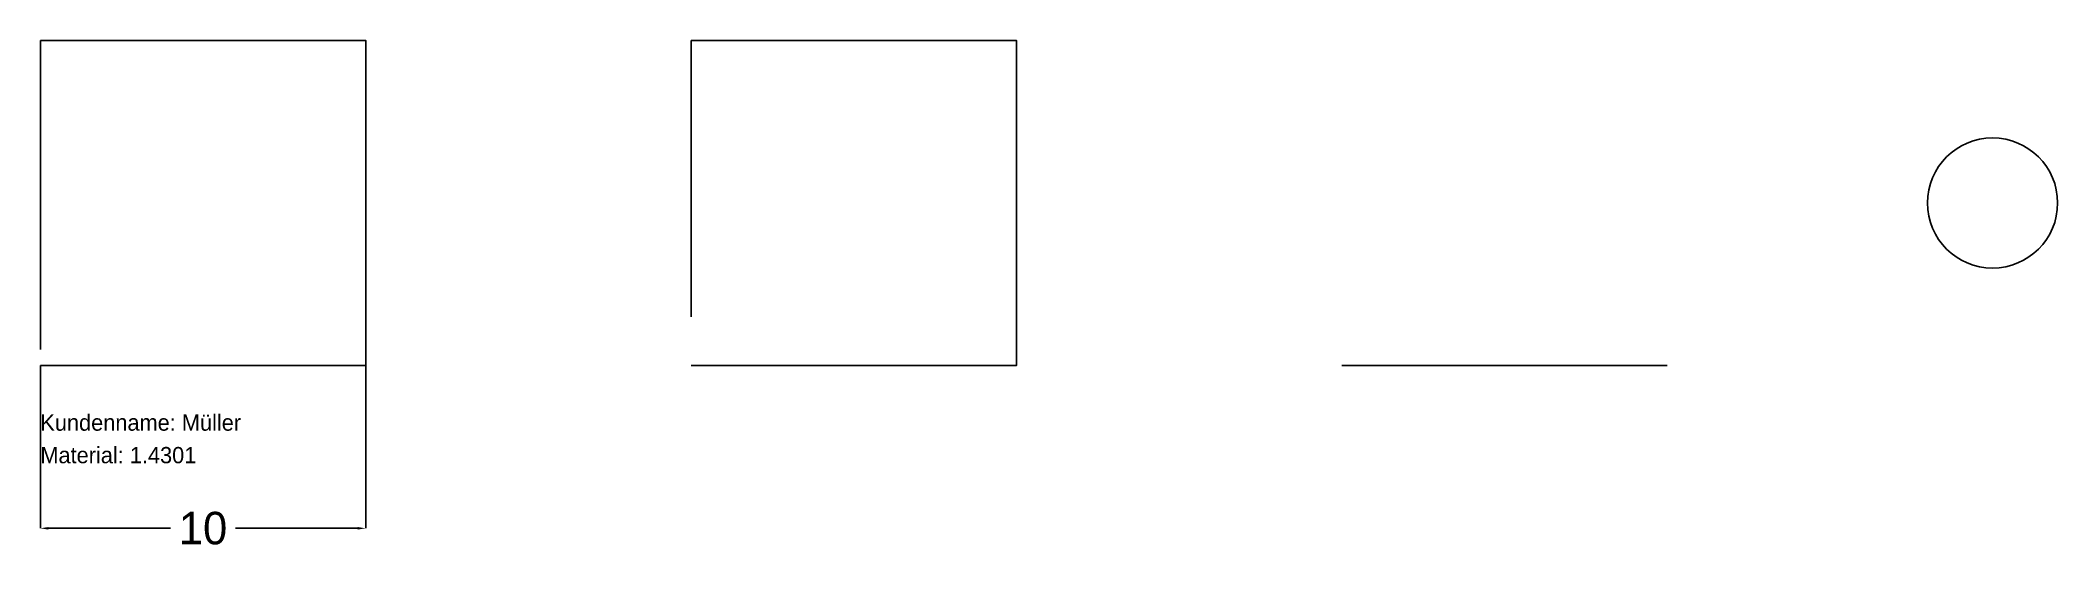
# Model space of a CAD drawing. Header units: metres. Extents: x 0 to 62, y -5.7 to 10.
import ezdxf

# ---------------------------------------------------------------- set-up
doc = ezdxf.new("R2010")
doc.units = ezdxf.units.M
doc.dimstyles.get("Standard").update_dxf_attribs({"dimtxt": 2.5, "dimasz": 2.5, "dimexe": 1.25, "dimexo": 0.625, "dimtad": 1, "dimcen": 2.5, "dimazin": 3, "dimtfac": 1, "dimtmove": 0, "dimatfit": 3})

# ---------------------------------------------------------------- blocks, each defined once
blk = doc.blocks.new('_CLOSEDFILLED')
at = {"color": 0, "linetype": 'BYBLOCK'}
blk.add_solid([(-1, 0.16), (0, 0), (-1, -0.16)], dxfattribs=at)
blk = doc.blocks.new('*D1')
for p, q in [((0, 0), (0, -5)), ((10, 0), (10, -5)), ((0.25, -5), (4, -5)), ((6, -5), (9.75, -5))]:
    blk.add_line(p, q)
at = {"layer": 'Defpoints'}
for p in [(0, 0), (10, 0), (0, -5)]:
    blk.add_point(p, dxfattribs=at)
at = {"layer": 'DIMENSIONS', "xscale": 0.25, "yscale": 0.25, "rotation": 180}
blk.add_blockref('_CLOSEDFILLED', (0, -5), dxfattribs=at)
at = {"layer": 'DIMENSIONS', "xscale": 0.25, "yscale": 0.25}
blk.add_blockref('_CLOSEDFILLED', (10, -5), dxfattribs=at)
at = {"layer": 'DIMENSIONS', "insert": (5, -5), "char_height": 1, "attachment_point": 5}
blk.add_mtext('10', dxfattribs=at)

msp = doc.modelspace()

# ---------------------------------------------------------------- linework, layer by layer
at = {"layer": 'OBJECTS'}
for p, q in [((0, 10), (0, 0.5)), ((20, 10), (20, 1.5))]:
    msp.add_line(p, q, dxfattribs=at)
at = {"layer": 'OBJECTS', "color": 1}
msp.add_line((40, 0), (50, 0), dxfattribs=at)
at = {"layer": 'OBJECTS', "color": 5}
msp.add_line((40, 0), (50, 0), dxfattribs=at)
at = {"layer": 'OBJECTS'}
for points in [[(0, 0), (10, 0), (10, 10), (0, 10)], [(20, 0), (30, 0), (30, 10), (20, 10)]]:
    msp.add_lwpolyline(points, dxfattribs=at)
msp.add_circle((60, 5), 2, dxfattribs=at)

# ---------------------------------------------------------------- texts
at = {"layer": 'TEXT'}
for s, p in [('Kundenname: Müller', (0, -2)), ('Material: 1.4301', (0, -3))]:
    msp.add_text(s, height=0.5, dxfattribs=at).set_placement(p)

# ---------------------------------------------------------------- dimensions: what is measured, and where the dimension line sits
at = {"layer": 'DIMENSIONS'}
dim = msp.add_linear_dim(base=(0, -5), p1=(0, 0), p2=(10, 0), dimstyle='Standard', dxfattribs=at)
dim.commit()
dim.dimension.update_dxf_attribs({"geometry": '*D1', "text_midpoint": (5, -5)})

doc.saveas('drawing.dxf')
